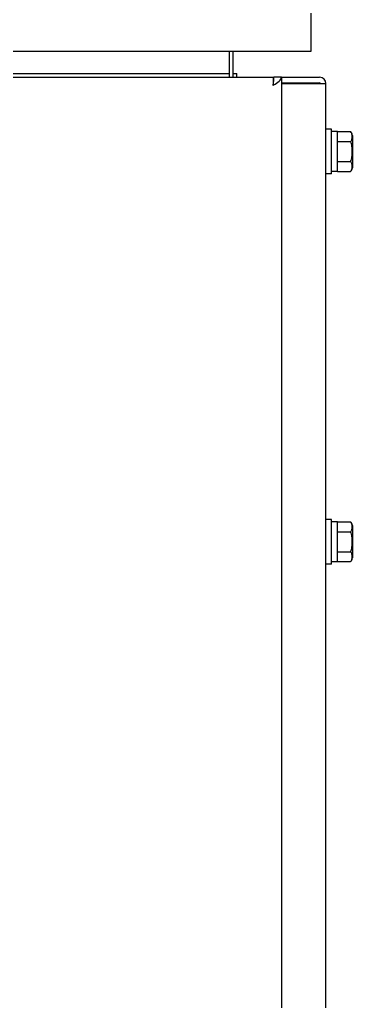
# Model space of a CAD drawing. Header units: millimetres. Extents: x 55614 to 110757, y -66981 to -47484.
# Drawn here: x 63818.7 to 63908.2, y -50373.5 to -50109.4 of the extents above; entities that cross this region are included whole.
import ezdxf

# ---------------------------------------------------------------- set-up
doc = ezdxf.new("R2010")
doc.units = ezdxf.units.MM
for name, color, linetype in [('2401-00300-M6-16HWMC_0', 7, 'Continuous'), ('4212-68099_1_0', 7, 'Continuous'), ('4212-73754_1_0', 7, 'Continuous'), ('4212-98011_2_2_0', 7, 'Continuous'), ('4212-98011_2_3_0', 7, 'Continuous'), ('4212-Y040801_1_1_0', 7, 'Continuous')]:
    doc.layers.add(name, color=color, linetype=linetype)
doc.layers.add('THICK', color=7, linetype='Continuous', lineweight=0)

# ---------------------------------------------------------------- blocks, each defined once
blk = doc.blocks.new('2-1725')
at = {"layer": '2401-00300-M6-16HWMC_0', "color": 7, "linetype": 'Continuous'}
for p, q in [((-17184.18, -71564.95), (-17185.63, -71564.95)), ((-17184.18, -71576.95), (-17184.18, -71564.95)), ((-17182.53, -71565.57), (-17184.18, -71565.57)), ((-17182.53, -71576.32), (-17182.53, -71565.57)), ((-17182.53, -71565.59), (-17179.05, -71565.59)), ((-17182.53, -71568.27), (-17179.05, -71568.27)), ((-17178.53, -71566.59), (-17178.53, -71575.3)), ((-17182.53, -71573.62), (-17179.05, -71573.62)), ((-17182.53, -71576.32), (-17184.18, -71576.32)), ((-17182.53, -71576.3), (-17179.05, -71576.3)), ((-17184.18, -71576.95), (-17185.63, -71576.95)), ((-17184.18, -71669.95), (-17185.63, -71669.95)), ((-17184.18, -71681.95), (-17184.18, -71669.95)), ((-17182.53, -71670.57), (-17184.18, -71670.57)), ((-17182.53, -71681.32), (-17182.53, -71670.57)), ((-17182.53, -71670.59), (-17179.05, -71670.59)), ((-17178.53, -71671.59), (-17178.53, -71680.3)), ((-17182.53, -71673.27), (-17179.05, -71673.27)), ((-17182.53, -71678.62), (-17179.05, -71678.62)), ((-17184.18, -71681.95), (-17185.63, -71681.95)), ((-17182.53, -71681.32), (-17184.18, -71681.32)), ((-17182.53, -71681.3), (-17179.05, -71681.3))]:
    blk.add_line(p, q, dxfattribs=at)
for centre, start, end in [((-17179.75, -71566.59), 0, 55.052), ((-17179.75, -71575.3), 304.948, 0), ((-17179.75, -71671.59), 0, 55.052), ((-17179.75, -71680.3), 304.948, 0)]:
    blk.add_arc(centre, 1.22, start, end, dxfattribs=at)
for points, knots in [([(-17179.05, -71568.27), (-17178.94, -71568.19), (-17178.75, -71567.99), (-17178.58, -71567.52), (-17178.56, -71566.93), (-17178.58, -71566.34), (-17178.75, -71565.87), (-17178.94, -71565.67), (-17179.05, -71565.59)], [0, 0, 0, 0, 0.143491, 0.266268, 0.499999, 0.733731, 0.856509, 1, 1, 1, 1]), ([(-17179.05, -71573.62), (-17178.79, -71573.25), (-17178.59, -71572.31), (-17178.56, -71570.95), (-17178.59, -71569.58), (-17178.79, -71568.64), (-17179.05, -71568.27)], [0, 0, 0, 0, 0.248888, 0.499999, 0.75111, 1, 1, 1, 1]), ([(-17179.05, -71576.3), (-17178.94, -71576.22), (-17178.75, -71576.02), (-17178.58, -71575.55), (-17178.56, -71574.96), (-17178.58, -71574.38), (-17178.75, -71573.91), (-17178.94, -71573.7), (-17179.05, -71573.62)], [0, 0, 0, 0, 0.14349, 0.266269, 0.5, 0.733731, 0.856508, 1, 1, 1, 1]), ([(-17179.05, -71673.27), (-17178.94, -71673.19), (-17178.75, -71672.99), (-17178.58, -71672.52), (-17178.56, -71671.93), (-17178.58, -71671.34), (-17178.75, -71670.87), (-17178.94, -71670.67), (-17179.05, -71670.59)], [0, 0, 0, 0, 0.143491, 0.266268, 0.499999, 0.733731, 0.856509, 1, 1, 1, 1]), ([(-17179.05, -71678.62), (-17178.79, -71678.25), (-17178.59, -71677.31), (-17178.56, -71675.95), (-17178.59, -71674.58), (-17178.79, -71673.64), (-17179.05, -71673.27)], [0, 0, 0, 0, 0.248888, 0.499999, 0.75111, 1, 1, 1, 1]), ([(-17179.05, -71681.3), (-17178.94, -71681.22), (-17178.75, -71681.02), (-17178.58, -71680.55), (-17178.56, -71679.96), (-17178.58, -71679.38), (-17178.75, -71678.91), (-17178.94, -71678.7), (-17179.05, -71678.62)], [0, 0, 0, 0, 0.14349, 0.266269, 0.5, 0.733731, 0.856508, 1, 1, 1, 1])]:
    blk.add_open_spline(points, degree=3, knots=knots, dxfattribs=at)
at = {"layer": '4212-68099_1_0', "color": 7, "linetype": 'Continuous'}
for p, q in [((-18034.43, -71550.95), (-17199.83, -71550.95)), ((-17199.83, -71550.95), (-17199.83, -71553.15)), ((-17197.63, -71550.95), (-17199.63, -71550.95)), ((-17197.63, -71550.95), (-17197.63, -73625.95)), ((-17199.83, -71553.15), (-17199.8, -71552.95)), ((-17199.83, -71553.15), (-17199.74, -71553.09)), ((-17199.74, -71553.09), (-17199.63, -71553.02))]:
    blk.add_line(p, q, dxfattribs=at)
blk.add_open_spline([(-17199.8, -71552.95), (-17199.71, -71552.29), (-17199.63, -71551.62), (-17199.63, -71550.95)], degree=3, dxfattribs=at)
blk.add_open_spline([(-17199.63, -71553.02), (-17199.14, -71552.7), (-17198.32, -71552.22), (-17197.63, -71551.34), (-17197.63, -71550.95)], degree=3, knots=[0, 0, 0, 0, 0.597826, 1, 1, 1, 1], dxfattribs=at)
at = {"layer": '4212-73754_1_0', "color": 7, "linetype": 'Continuous'}
for p, q in [((-17199.83, -71550.95), (-17199.63, -71550.95)), ((-17199.83, -71552.45), (-17199.74, -71552.45)), ((-17199.76, -71552.65), (-17199.83, -71552.65)), ((-17197.63, -71550.95), (-17187.33, -71550.95)), ((-17197.63, -71552.45), (-17187.33, -71552.45)), ((-17197.63, -71552.65), (-17185.63, -71552.65)), ((-17185.63, -72573.45), (-17185.63, -71552.65))]:
    blk.add_line(p, q, dxfattribs=at)
for radius in [1.7, 0.2]:
    blk.add_arc((-17187.33, -71552.65), radius, 0, 90, dxfattribs=at)
at = {"layer": '4212-98011_2_2_0', "color": 7, "linetype": 'Continuous'}
for p, q in [((-17210.63, -71550.95), (-17210.63, -71543.96)), ((-17210.63, -71549.96), (-17209.63, -71549.96)), ((-17209.63, -71550.95), (-17209.63, -71549.96))]:
    blk.add_line(p, q, dxfattribs=at)
at = {"layer": '4212-98011_2_3_0', "color": 7, "linetype": 'Continuous'}
for p, q in [((-17211.63, -71543.96), (-17211.63, -71549.96)), ((-18022.63, -71549.87), (-17211.63, -71549.96)), ((-17211.63, -71549.96), (-17211.63, -71550.95))]:
    blk.add_line(p, q, dxfattribs=at)
at = {"layer": '4212-Y040801_1_1_0', "color": 7, "linetype": 'Continuous'}
for p, q in [((-17189.63, -71543.96), (-17189.62, -71489.68)), ((-18044.63, -71543.86), (-17189.63, -71543.96))]:
    blk.add_line(p, q, dxfattribs=at)

msp = doc.modelspace()

# ---------------------------------------------------------------- block references
at = {"layer": 'THICK', "lineweight": -3}
msp.add_blockref('2-1725', (81086.76, 21426.09), dxfattribs=at)

doc.saveas('drawing.dxf')
